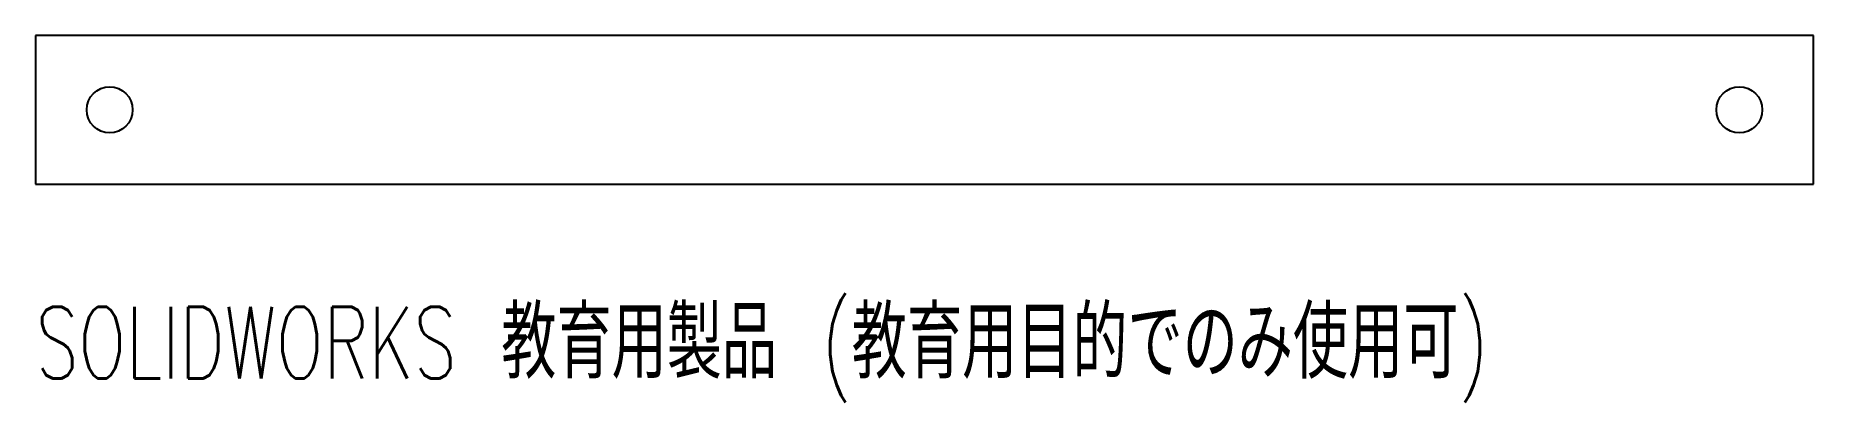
# Model space of a CAD drawing. Header units: millimetres. Extents: x -60 to 60, y -20 to 5.
import ezdxf

# ---------------------------------------------------------------- set-up
doc = ezdxf.new("R2010")
doc.units = ezdxf.units.MM
doc.styles.add('SLDTEXTSTYLE0', font='TXT', dxfattribs={"width": 0.7, "bigfont": 'bigfont'})

msp = doc.modelspace()

# ---------------------------------------------------------------- linework, layer by layer
at = {"color": 7, "linetype": 'Continuous', "lineweight": 25}
for p, q in [((-60, 5), (-60, -5)), ((60, 5), (-60, 5)), ((60, -5), (60, 5)), ((-60, -5), (60, -5))]:
    msp.add_line(p, q, dxfattribs=at)
for centre in [(-55, 0), (55, 0)]:
    msp.add_circle(centre, 1.55, dxfattribs=at)

# ---------------------------------------------------------------- texts
at = {"color": 7, "linetype": 'Continuous', "insert": (-60, -13.27), "char_height": 4.8336, "attachment_point": 1, "style": 'SLDTEXTSTYLE0'}
msp.add_mtext('SOLIDWORKS 教育用製品 (教育用目的でのみ使用可)', dxfattribs=at)

doc.saveas('drawing.dxf')
